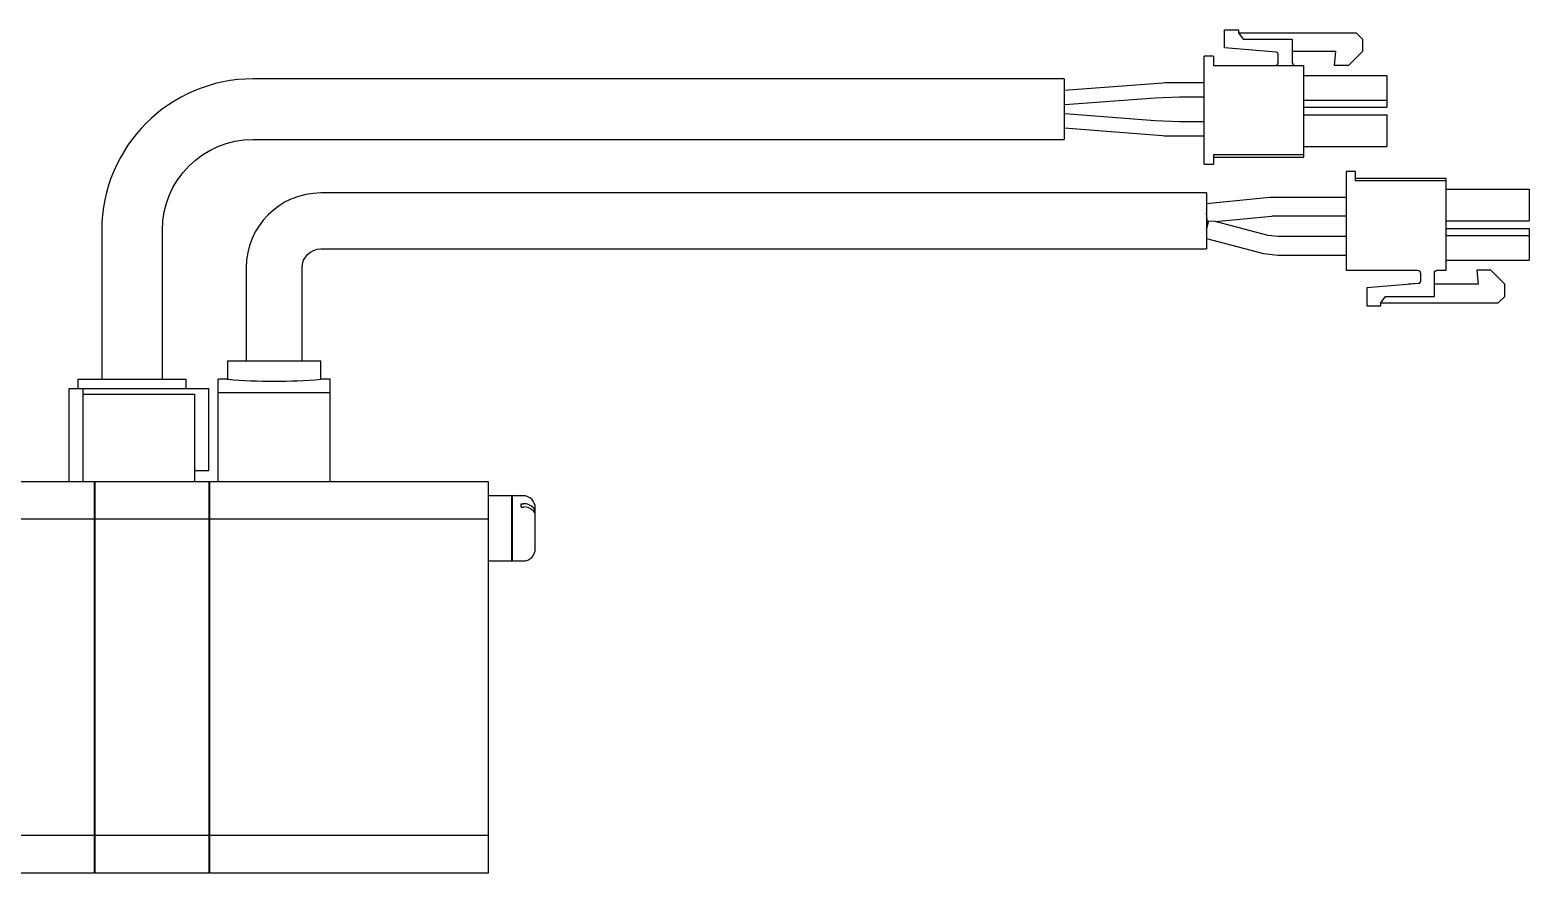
# Model space of a CAD drawing. Extents: x 0 to 1638, y -8 to 1357.
# Drawn here: x 617.3 to 778.1, y 575.5 to 666 of the extents above; entities that cross this region are included whole.
import ezdxf

# ---------------------------------------------------------------- set-up
doc = ezdxf.new("R2010")
doc.units = 0
doc.header["$LTSCALE"] = 0.5
doc.layers.add('MSM_CONTINUOUS', color=7, linetype='CONTINUOUS')

msp = doc.modelspace()

# ---------------------------------------------------------------- linework, layer by layer
at = {"layer": 'MSM_CONTINUOUS'}
for p, q in [((745.42, 664.06), (745.42, 665.97)), ((745.42, 665.97), (746.92, 665.97)), ((746.92, 665.97), (746.92, 665.67)), ((746.92, 665.67), (747.42, 664.97)), ((746.92, 665.67), (759.52, 665.67)), ((747.42, 664.97), (752.67, 664.97)), ((752.67, 664.97), (752.67, 662.47)), ((759.52, 665.67), (760.22, 664.97)), ((760.22, 664.97), (760.22, 663.67)), ((744.22, 663.17), (743.22, 663.17)), ((743.22, 651.57), (743.22, 663.17)), ((744.22, 663.17), (744.22, 662.17)), ((750.99, 663.57), (745.42, 664.06)), ((751.17, 662.47), (751.17, 663.37)), ((757.35, 663.67), (752.67, 663.67)), ((757.22, 662.17), (757.35, 663.67)), ((760.22, 663.67), (758.72, 662.17)), ((744.22, 662.17), (753.92, 662.17)), ((753.92, 652.32), (753.92, 662.17)), ((753.92, 661.07), (762.82, 661.07)), ((758.72, 662.17), (757.22, 662.17)), ((762.82, 661.07), (762.82, 657.67)), ((728.22, 660.72), (641.22, 660.72)), ((728.22, 660.72), (728.22, 654.22)), ((738.79, 660.27), (728.22, 659.47)), ((743.22, 660.3), (739.59, 660.3)), ((728.28, 657.97), (737.96, 658.7)), ((737.96, 658.7), (740.59, 658.8)), ((740.59, 658.8), (743.22, 658.8)), ((753.92, 658.42), (762.82, 658.42)), ((737.96, 656.2), (728.28, 656.97)), ((740.59, 656.1), (737.96, 656.2)), ((743.22, 656.1), (740.59, 656.1)), ((753.92, 657.67), (762.82, 657.67)), ((753.92, 656.87), (762.82, 656.87)), ((762.82, 656.87), (762.82, 653.47)), ((728.22, 655.47), (738.76, 654.63)), ((739.62, 654.6), (743.22, 654.6)), ((641.22, 654.22), (728.22, 654.22)), ((753.92, 653.47), (762.82, 653.47)), ((743.22, 651.57), (744.22, 651.57)), ((744.22, 652.57), (744.22, 651.57)), ((753.92, 652.57), (744.22, 652.57)), ((744.22, 652.32), (753.92, 652.32)), ((759.47, 650.77), (758.47, 650.77)), ((759.47, 650.77), (758.47, 650.77)), ((758.47, 650.77), (758.47, 640.17)), ((759.47, 649.77), (759.47, 650.77)), ((769.17, 650.02), (759.47, 650.02)), ((769.17, 649.77), (759.47, 649.77)), ((769.17, 649.77), (759.47, 649.77)), ((769.17, 649.77), (769.17, 650.02)), ((769.17, 640.17), (769.17, 649.77)), ((743.47, 648.47), (648.47, 648.47)), ((743.47, 648.47), (743.47, 642.47)), ((769.17, 648.87), (778.07, 648.87)), ((769.17, 648.87), (778.07, 648.87)), ((778.07, 648.87), (778.07, 645.47)), ((750.28, 647.98), (743.47, 647.32)), ((750.57, 648), (750.28, 647.98)), ((758.47, 648), (750.57, 648)), ((743.57, 645.32), (743.47, 646.32)), ((743.47, 644.62), (743.69, 645.46)), ((743.66, 645.33), (743.47, 644.62)), ((743.57, 645.32), (743.66, 645.33)), ((743.66, 645.33), (743.69, 645.46)), ((743.69, 645.46), (743.66, 645.33)), ((744.42, 645.41), (743.69, 645.46)), ((744.42, 645.41), (750.47, 645.99)), ((750.1, 643.92), (744.42, 645.41)), ((750.47, 645.99), (750.57, 646)), ((750.57, 646), (758.47, 646)), ((769.17, 645.47), (778.07, 645.47)), ((624.97, 644.47), (624.97, 628.47)), ((631.47, 628.47), (631.47, 644.47)), ((743.47, 643.59), (749.6, 641.99)), ((751.11, 643.8), (750.1, 643.92)), ((758.47, 643.8), (751.11, 643.8)), ((769.17, 644.67), (778.07, 644.67)), ((769.17, 644.67), (778.07, 644.67)), ((769.17, 643.92), (778.07, 643.92)), ((778.07, 644.67), (778.07, 641.27)), ((648.47, 642.47), (743.47, 642.47)), ((749.6, 641.99), (751.11, 641.8)), ((751.11, 641.8), (758.47, 641.8)), ((640.47, 640.47), (640.47, 630.47)), ((646.47, 630.47), (646.47, 640.47)), ((758.47, 640.17), (766.12, 640.17)), ((768.22, 640.17), (769.17, 640.17)), ((769.17, 641.27), (778.07, 641.27)), ((773.97, 640.17), (772.47, 640.17)), ((773.97, 640.17), (772.47, 640.17)), ((772.47, 640.17), (772.6, 638.67)), ((775.47, 638.67), (773.97, 640.17)), ((775.47, 638.67), (773.97, 640.17)), ((766.24, 638.77), (760.67, 638.28)), ((766.24, 638.77), (760.67, 638.28)), ((766.24, 638.77), (765.09, 638.67)), ((766.24, 638.77), (765.09, 638.67)), ((765.09, 638.67), (765.09, 638.67)), ((766.42, 639.87), (766.42, 638.97)), ((767.92, 637.37), (767.92, 639.87)), ((772.6, 638.67), (767.92, 638.67)), ((772.6, 638.67), (767.92, 638.67)), ((775.47, 637.37), (775.47, 638.67)), ((760.67, 638.28), (760.67, 636.37)), ((762.17, 636.67), (762.67, 637.37)), ((762.67, 637.37), (767.92, 637.37)), ((774.77, 636.67), (775.47, 637.37)), ((760.67, 636.37), (762.17, 636.37)), ((762.17, 636.37), (762.17, 636.67)), ((762.17, 636.67), (774.77, 636.67)), ((638.47, 630.47), (648.47, 630.47)), ((638.47, 630.47), (638.47, 628.47)), ((648.47, 628.47), (648.47, 630.47)), ((621.47, 617.47), (621.47, 627.47)), ((621.47, 627.47), (636.47, 627.47)), ((622.4, 628.47), (634.04, 628.47)), ((622.4, 628.47), (622.4, 627.47)), ((622.97, 617.47), (622.97, 627.47)), ((634.04, 627.47), (634.04, 628.47)), ((636.47, 618.67), (636.47, 627.47)), ((637.47, 617.47), (637.47, 628.47)), ((638.47, 628.47), (637.47, 628.47)), ((649.47, 628.47), (648.47, 628.47)), ((649.47, 617.47), (649.47, 628.47)), ((622.97, 626.87), (634.97, 626.87)), ((634.97, 617.47), (634.97, 626.87)), ((637.47, 627.04), (649.47, 627.04)), ((634.97, 618.67), (636.47, 618.67)), ((636.47, 617.47), (600.22, 617.47)), ((624.17, 617.47), (624.17, 575.47)), ((624.22, 617.42), (624.17, 617.42)), ((624.22, 617.47), (624.22, 575.47)), ((636.47, 617.47), (636.47, 575.47)), ((636.52, 617.42), (636.47, 617.42)), ((636.52, 617.47), (636.52, 575.47)), ((666.47, 617.47), (636.52, 617.47)), ((666.47, 575.47), (666.47, 617.47)), ((668.97, 615.97), (666.47, 615.97)), ((668.97, 608.97), (668.97, 615.97)), ((669.02, 615.92), (668.97, 615.92)), ((670.17, 615.97), (669.02, 615.97)), ((669.02, 608.97), (669.02, 615.97)), ((669.97, 615.12), (670.17, 615.12)), ((669.97, 614.76), (669.97, 615.12)), ((669.97, 614.76), (670.17, 614.76)), ((671.47, 610.27), (671.47, 614.67)), ((624.17, 613.44), (600.22, 613.44)), ((624.22, 613.18), (624.17, 613.18)), ((636.47, 613.44), (624.22, 613.44)), ((636.52, 613.18), (636.47, 613.18)), ((666.47, 613.44), (636.52, 613.44)), ((666.47, 608.97), (668.97, 608.97)), ((668.97, 609.02), (669.02, 609.02)), ((669.02, 608.97), (670.17, 608.97)), ((624.17, 579.5), (600.22, 579.5)), ((624.22, 579.76), (624.17, 579.76)), ((636.47, 579.5), (624.22, 579.5)), ((636.52, 579.76), (636.47, 579.76)), ((666.47, 579.5), (636.52, 579.5)), ((624.17, 575.47), (600.22, 575.47)), ((624.22, 575.52), (624.17, 575.52)), ((636.47, 575.47), (624.22, 575.47)), ((636.52, 575.52), (636.47, 575.52)), ((666.47, 575.47), (636.52, 575.47))]:
    msp.add_line(p, q, dxfattribs=at)
for points in [[(728.28, 657.97, 0), (728.27, 657.97, 0), (728.27, 657.97, 0), (728.27, 657.97, 0), (728.27, 657.97, 0), (728.27, 657.97, 0), (728.27, 657.97, 0), (728.27, 657.97, 0), (728.27, 657.97, 0), (728.27, 657.97, 0), (728.27, 657.97, 0), (728.27, 657.97, 0), (728.27, 657.97, 0), (728.27, 657.97, 0), (728.27, 657.97, 0), (728.27, 657.97, 0), (728.27, 657.97, 0), (728.27, 657.97, 0), (728.27, 657.97, 0), (728.27, 657.97, 0), (728.27, 657.97, 0), (728.27, 657.97, 0), (728.27, 657.97, 0), (728.27, 657.97, 0), (728.26, 657.97, 0), (728.26, 657.97, 0), (728.26, 657.97, 0), (728.26, 657.97, 0), (728.26, 657.97, 0), (728.26, 657.97, 0), (728.26, 657.97, 0), (728.26, 657.97, 0), (728.26, 657.97, 0), (728.26, 657.97, 0), (728.26, 657.97, 0), (728.26, 657.97, 0), (728.26, 657.97, 0), (728.26, 657.97, 0), (728.26, 657.97, 0), (728.26, 657.97, 0), (728.26, 657.97, 0), (728.26, 657.97, 0), (728.26, 657.97, 0), (728.26, 657.97, 0), (728.26, 657.97, 0), (728.26, 657.98, 0), (728.26, 657.98, 0), (728.25, 657.98, 0), (728.25, 657.98, 0), (728.25, 657.98, 0), (728.25, 657.98, 0), (728.25, 657.98, 0), (728.25, 657.98, 0), (728.25, 657.98, 0), (728.25, 657.98, 0), (728.25, 657.98, 0), (728.25, 657.98, 0), (728.25, 657.98, 0), (728.25, 657.98, 0), (728.25, 657.98, 0), (728.25, 657.98, 0), (728.25, 657.98, 0), (728.25, 657.98, 0), (728.25, 657.98, 0), (728.25, 657.98, 0), (728.25, 657.98, 0), (728.25, 657.98, 0), (728.25, 657.98, 0), (728.25, 657.98, 0), (728.25, 657.98, 0), (728.25, 657.98, 0), (728.25, 657.98, 0), (728.24, 657.98, 0), (728.24, 657.98, 0), (728.24, 657.98, 0), (728.24, 657.98, 0), (728.24, 657.98, 0), (728.24, 657.98, 0), (728.24, 657.98, 0), (728.24, 657.98, 0), (728.24, 657.98, 0), (728.24, 657.98, 0), (728.24, 657.98, 0), (728.24, 657.98, 0), (728.24, 657.98, 0), (728.24, 657.98, 0), (728.24, 657.98, 0), (728.24, 657.98, 0), (728.24, 657.98, 0), (728.24, 657.98, 0), (728.24, 657.98, 0), (728.24, 657.98, 0), (728.24, 657.99, 0), (728.24, 657.99, 0), (728.24, 657.99, 0), (728.23, 657.99, 0), (728.23, 657.99, 0), (728.23, 657.99, 0), (728.23, 657.99, 0), (728.23, 657.99, 0), (728.23, 657.99, 0), (728.23, 657.99, 0), (728.23, 657.99, 0), (728.23, 657.99, 0), (728.23, 657.99, 0), (728.23, 657.99, 0), (728.23, 657.99, 0), (728.23, 657.99, 0), (728.23, 657.99, 0), (728.23, 657.99, 0), (728.23, 657.99, 0), (728.23, 657.99, 0), (728.23, 657.99, 0), (728.23, 657.99, 0), (728.23, 657.99, 0), (728.23, 657.99, 0), (728.23, 657.99, 0), (728.22, 657.99, 0), (728.22, 657.99, 0), (728.22, 657.99, 0), (728.22, 658, 0), (728.22, 658, 0), (728.22, 658, 0), (728.22, 658, 0), (728.22, 658, 0), (728.22, 658, 0), (728.22, 658, 0), (728.22, 658, 0), (728.22, 658, 0)], [(728.22, 656.94, 0), (728.22, 656.94, 0), (728.22, 656.94, 0), (728.22, 656.94, 0), (728.22, 656.94, 0), (728.22, 656.94, 0), (728.22, 656.94, 0), (728.22, 656.94, 0), (728.22, 656.94, 0), (728.22, 656.94, 0), (728.22, 656.94, 0), (728.23, 656.94, 0), (728.23, 656.95, 0), (728.23, 656.95, 0), (728.23, 656.95, 0), (728.23, 656.95, 0), (728.23, 656.95, 0), (728.23, 656.95, 0), (728.23, 656.95, 0), (728.23, 656.95, 0), (728.23, 656.95, 0), (728.23, 656.95, 0), (728.23, 656.95, 0), (728.23, 656.95, 0), (728.23, 656.95, 0), (728.23, 656.95, 0), (728.23, 656.95, 0), (728.23, 656.95, 0), (728.23, 656.95, 0), (728.23, 656.95, 0), (728.23, 656.95, 0), (728.23, 656.95, 0), (728.24, 656.95, 0), (728.24, 656.95, 0), (728.24, 656.95, 0), (728.24, 656.95, 0), (728.24, 656.95, 0), (728.24, 656.95, 0), (728.24, 656.96, 0), (728.24, 656.96, 0), (728.24, 656.96, 0), (728.24, 656.96, 0), (728.24, 656.96, 0), (728.24, 656.96, 0), (728.24, 656.96, 0), (728.24, 656.96, 0), (728.24, 656.96, 0), (728.24, 656.96, 0), (728.24, 656.96, 0), (728.24, 656.96, 0), (728.24, 656.96, 0), (728.24, 656.96, 0), (728.24, 656.96, 0), (728.25, 656.96, 0), (728.25, 656.96, 0), (728.25, 656.96, 0), (728.25, 656.96, 0), (728.25, 656.96, 0), (728.25, 656.96, 0), (728.25, 656.96, 0), (728.25, 656.96, 0), (728.25, 656.96, 0), (728.25, 656.96, 0), (728.25, 656.96, 0), (728.25, 656.96, 0), (728.25, 656.96, 0), (728.25, 656.96, 0), (728.25, 656.96, 0), (728.25, 656.96, 0), (728.25, 656.96, 0), (728.25, 656.96, 0), (728.25, 656.96, 0), (728.25, 656.96, 0), (728.25, 656.96, 0), (728.25, 656.96, 0), (728.25, 656.96, 0), (728.25, 656.96, 0), (728.26, 656.96, 0), (728.26, 656.97, 0), (728.26, 656.97, 0), (728.26, 656.97, 0), (728.26, 656.97, 0), (728.26, 656.97, 0), (728.26, 656.97, 0), (728.26, 656.97, 0), (728.26, 656.97, 0), (728.26, 656.97, 0), (728.26, 656.97, 0), (728.26, 656.97, 0), (728.26, 656.97, 0), (728.26, 656.97, 0), (728.26, 656.97, 0), (728.26, 656.97, 0), (728.26, 656.97, 0), (728.26, 656.97, 0), (728.26, 656.97, 0), (728.26, 656.97, 0), (728.26, 656.97, 0), (728.26, 656.97, 0), (728.27, 656.97, 0), (728.27, 656.97, 0), (728.27, 656.97, 0), (728.27, 656.97, 0), (728.27, 656.97, 0), (728.27, 656.97, 0), (728.27, 656.97, 0), (728.27, 656.97, 0), (728.27, 656.97, 0), (728.27, 656.97, 0), (728.27, 656.97, 0), (728.27, 656.97, 0), (728.27, 656.97, 0), (728.27, 656.97, 0), (728.27, 656.97, 0), (728.27, 656.97, 0), (728.27, 656.97, 0), (728.27, 656.97, 0), (728.27, 656.97, 0), (728.27, 656.97, 0), (728.27, 656.97, 0), (728.27, 656.97, 0), (728.28, 656.97, 0), (728.28, 656.97, 0), (728.28, 656.97, 0), (728.28, 656.97, 0), (728.28, 656.97, 0), (728.28, 656.97, 0), (728.28, 656.97, 0), (728.28, 656.97, 0)]]:
    msp.add_polyline3d(points, dxfattribs=at)
for centre, radius, start, end in [((750.97, 663.37), 0.2, 0, 85), ((750.87, 662.47), 0.3, 270, 0), ((752.97, 662.47), 0.3, 180, 270), ((641.22, 644.47), 16.25, 90, 180), ((739.59, 649.55), 10.75, 90, 94.2892), ((739.62, 665.35), 10.75, 265.452, 270), ((648.47, 640.47), 8, 90, 180), ((766.22, 638.97), 0.2, 275, 0), ((766.22, 638.97), 0.2, 275, 0), ((643.47, 688.26), 60, 265.2198, 274.7802), ((670.17, 614.67), 1.3, 0, 90), ((670.25, 613.71), 1.41, 41.3743, 92.8178), ((670.26, 613.38), 1.39, 42.8199, 93.04), ((670.72, 613.82), 0.754, 5.8166, 41.8939), ((670.72, 614.17), 0.751, 1.7681, 38.8955), ((670.17, 610.27), 1.3, 270, 360)]:
    msp.add_arc(centre, radius, start, end, dxfattribs=at)
at = {"layer": 'MSM_CONTINUOUS', "extrusion": (0, 0, -1)}
for centre, radius, start, end in [((-641.22, 644.47), 9.75, 0, 90), ((-648.47, 640.47), 2, 0, 90), ((-766.12, 639.87), 0.3, 90, 180), ((-768.22, 639.87), 0.3, 0, 90), ((-766.22, 638.97), 0.2, 180, 265), ((-766.22, 638.97), 0.2, 180, 265)]:
    msp.add_arc(centre, radius, start, end, dxfattribs=at)

doc.saveas('drawing.dxf')
